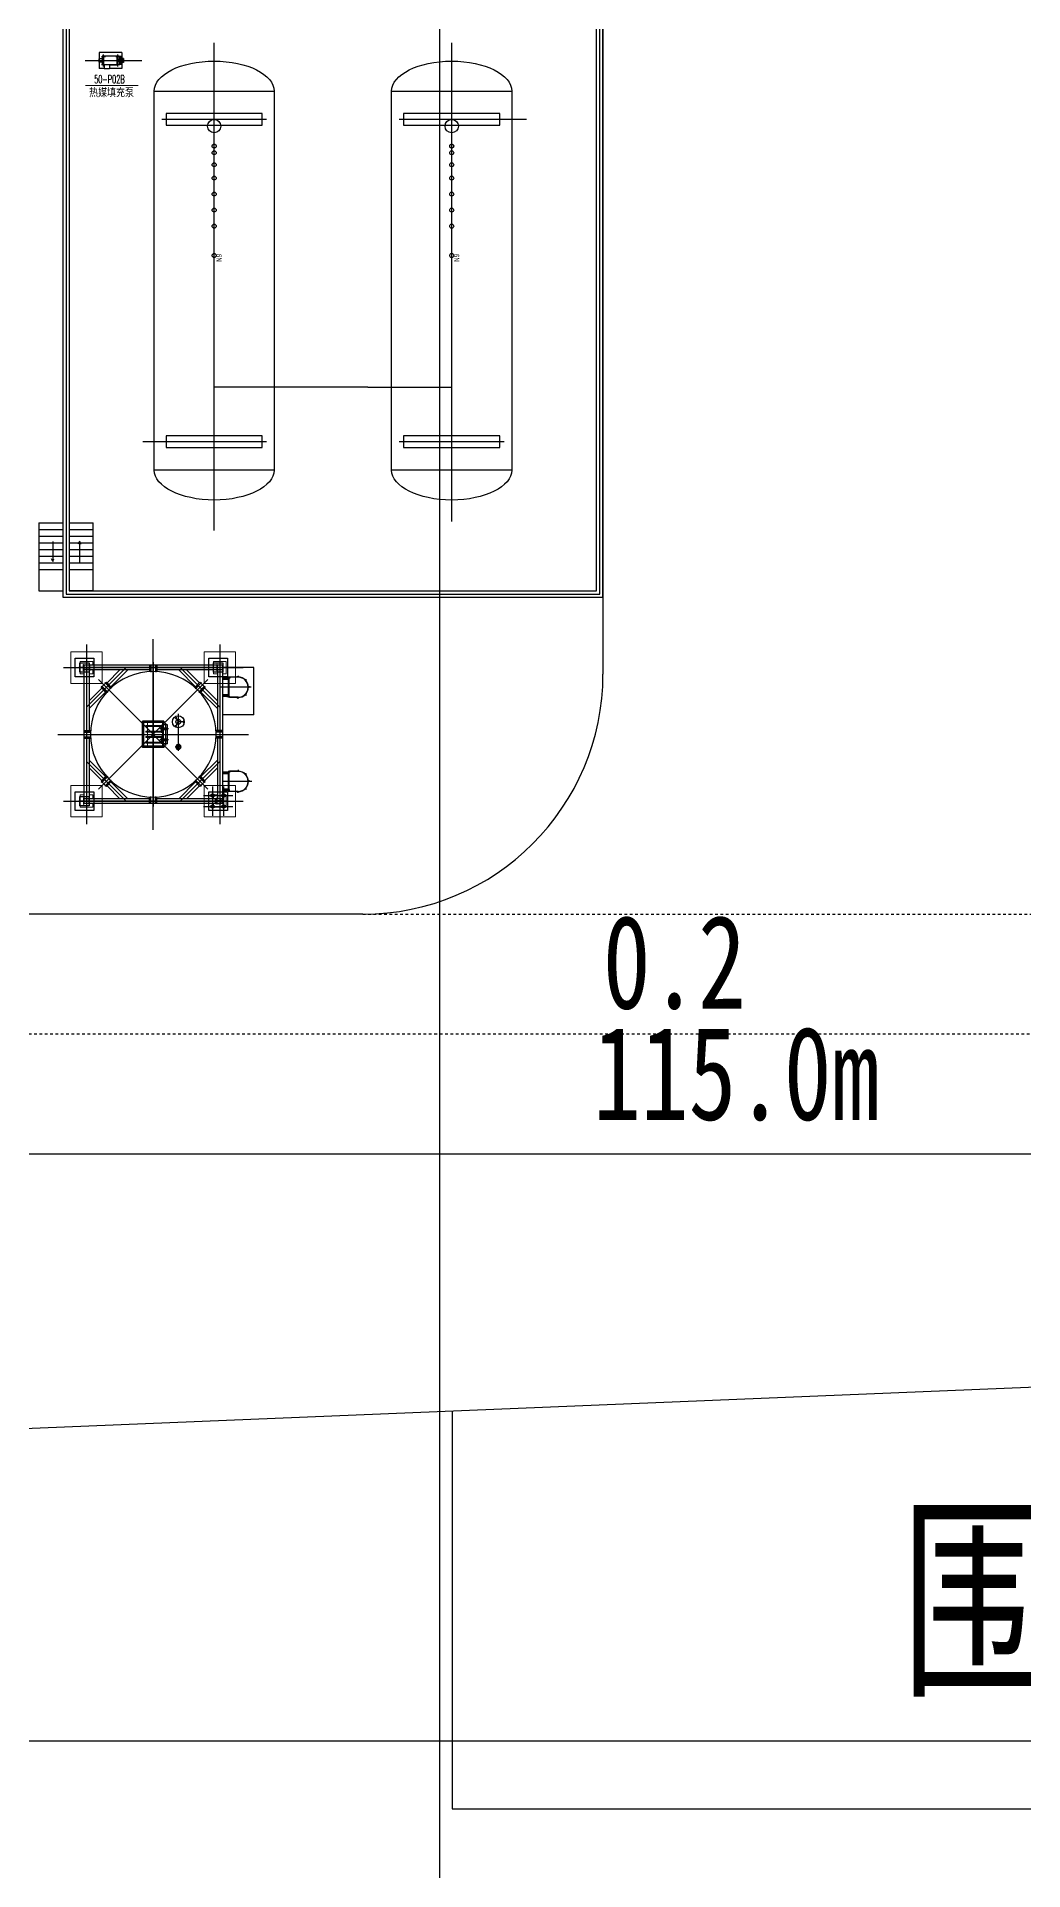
# Model space of a CAD drawing. Header units: metres. Extents: x -170 to 1091, y -90 to 504.
# Drawn here: x 284.9 to 321.9, y -4.8 to 63.9 of the extents above; entities that cross this region are included whole.
import ezdxf

# ---------------------------------------------------------------- set-up
doc = ezdxf.new("R2010")
doc.units = ezdxf.units.M
for name, pattern in [('ACAD_ISO02W100', [11, 8, -3]), ('CENTER', [50.8, 31.75, -6.35, 6.35, -6.35]), ('CENTER2', [28.575, 19.05, -3.175, 3.175, -3.175]), ('DASH', [0.35, 0.25, -0.1]), ('DASHED', [19.05, 12.7, -6.35]), ('DOTE', [2.42, 2, -0.2, 0.02, -0.2]), ('PF_CENTER', [400, 250, -50, 50, -50])]:
    doc.linetypes.add(name, pattern=pattern)
for name, color, linetype in [('05', 4, 'PF_CENTER'), ('1', 7, 'CONTINUOUS'), ('DIM_LEAD', 3, 'CONTINUOUS'), ('DIM_SYMB', 3, 'CONTINUOUS'), ('DOTE', 1, 'DOTE'), ('JICHU', 3, 'CONTINUOUS'), ('PUB_TEXT', 7, 'CONTINUOUS'), ('road', 2, 'CONTINUOUS'), ('中心线', 3, 'CENTER'), ('基本标注', 4, 'CONTINUOUS'), ('基础', 4, 'CONTINUOUS'), ('基础线', 1, 'CONTINUOUS'), ('墙线', 1, 'CONTINUOUS'), ('定位中心线', 3, 'CENTER2'), ('方格网', 6, 'CONTINUOUS'), ('管架', 30, 'CONTINUOUS'), ('设备外型线', 4, 'CONTINUOUS'), ('选址蓝线', 5, 'CONTINUOUS')]:
    doc.layers.add(name, color=color, linetype=linetype)
for name, color, linetype, lineweight in [('土建层', 64, 'CONTINUOUS', 20), ('尺寸线', 5, 'CONTINUOUS', 20), ('虚线', 4, 'ACAD_ISO02W100', 20)]:
    doc.layers.add(name, color=color, linetype=linetype, lineweight=lineweight)
doc.styles.add('_HZTXT', font='simplex.shx', dxfattribs={"width": 0.75, "bigfont": 'HZTXT.shx'})
doc.styles.add('JOHNWOO', font='fszk.shx', dxfattribs={"width": 0.7, "bigfont": 'hztxt.shx'})
doc.styles.add('YU1', font='txt', dxfattribs={"width": 0.75})

# ---------------------------------------------------------------- blocks, each defined once
blk = doc.blocks.new('A$C58FD6C44')
at = {"layer": 'JICHU'}
for p, q in [((0, 75), (150, 75)), ((75, 150), (75, 0))]:
    blk.add_line(p, q, dxfattribs=at)

msp = doc.modelspace()

# ---------------------------------------------------------------- linework, layer by layer
for p, q in [((287.625, 62.834), (287.909, 62.834)), ((287.909, 63.164), (287.909, 62.834)), ((287.929, 63.109), (287.909, 63.109)), ((287.929, 62.889), (287.909, 62.889)), ((287.929, 63.109), (287.929, 62.889)), ((287.949, 63.039), (287.929, 63.039)), ((287.949, 62.959), (287.929, 62.959)), ((287.949, 63.039), (287.949, 62.959)), ((287.989, 63.035), (287.949, 63.035)), ((287.989, 62.963), (287.949, 62.963)), ((288.07, 63.065), (288.07, 63.063)), ((288.13, 63.035), (288.107, 63.035)), ((288.13, 62.963), (288.107, 62.963)), ((286.649, 40.123, 0), (286.649, 40.359, 0)), ((286.649, 40.359, 0), (286.663, 40.359, 0)), ((286.663, 40.123, 0), (286.649, 40.123, 0)), ((286.663, 40.265, 0), (286.663, 40.359, 0)), ((286.663, 40.123, 0), (286.663, 40.217, 0)), ((291.863, 40.329, 0), (286.67, 40.329, 0)), ((286.67, 40.329, 0), (286.67, 35.153, 0)), ((289.125, 40.153, 0), (286.67, 40.153, 0)), ((286.682, 40.246, 0), (286.851, 40.246, 0)), ((286.682, 40.236, 0), (286.851, 40.236, 0)), ((286.863, 40.153, 0), (286.863, 37.882, 0)), ((286.87, 40.359, 0), (286.87, 40.265, 0)), ((286.87, 40.359, 0), (286.884, 40.359, 0)), ((286.87, 40.217, 0), (286.87, 40.123, 0)), ((286.884, 40.123, 0), (286.87, 40.123, 0)), ((286.884, 40.359, 0), (286.884, 40.123, 0)), ((288.018, 40.153, 0), (287.536, 39.671, 0)), ((288.309, 40.153, 0), (287.682, 39.525, 0)), ((289.125, 40.329, 0), (289.125, 40.09, 0)), ((289.165, 40.329, 0), (289.165, 40.092, 0)), ((289.165, 40.165, 0), (289.179, 40.165, 0)), ((289.179, 40.329, 0), (289.179, 40.092, 0)), ((289.353, 40.329, 0), (289.353, 40.092, 0)), ((289.353, 40.165, 0), (289.367, 40.165, 0)), ((289.367, 40.329, 0), (289.367, 40.092, 0)), ((289.407, 40.329, 0), (289.407, 40.09, 0)), ((291.863, 40.153, 0), (289.407, 40.153, 0)), ((290.224, 40.153, 0), (290.851, 39.525, 0)), ((290.515, 40.153, 0), (290.997, 39.671, 0)), ((291.649, 40.359, 0), (291.649, 40.123, 0)), ((291.663, 40.359, 0), (291.649, 40.359, 0)), ((291.649, 40.123, 0), (291.663, 40.123, 0)), ((291.663, 40.359, 0), (291.663, 40.265, 0)), ((291.663, 40.217, 0), (291.663, 40.123, 0)), ((291.67, 40.153, 0), (291.67, 37.882, 0)), ((291.851, 40.246, 0), (291.682, 40.246, 0)), ((291.851, 40.236, 0), (291.682, 40.236, 0)), ((291.863, 40.329, 0), (291.863, 35.153, 0)), ((291.87, 40.265, 0), (291.87, 40.359, 0)), ((291.884, 40.359, 0), (291.87, 40.359, 0)), ((291.87, 40.123, 0), (291.87, 40.217, 0)), ((291.87, 40.123, 0), (291.884, 40.123, 0)), ((291.884, 40.123, 0), (291.884, 40.359, 0)), ((293.039, 40.241, 0), (291.892, 40.241, 0)), ((292.163, 39.882, 0), (292.116, 39.882, 0)), ((292.116, 39.882, 0), (292.116, 39.835, 0)), ((292.451, 39.882, 0), (292.116, 39.882, 0)), ((292.12, 39.87, 0), (292.12, 39.837, 0)), ((292.127, 39.889, 0), (292.127, 39.882, 0)), ((292.451, 39.889, 0), (292.127, 39.889, 0)), ((292.16, 39.877, 0), (292.127, 39.877, 0)), ((292.163, 39.882, 0), (292.163, 39.88, 0)), ((292.404, 39.892, 0), (292.404, 39.889, 0)), ((292.44, 39.894, 0), (292.407, 39.894, 0)), ((292.447, 39.934, 0), (292.447, 39.901, 0)), ((292.451, 39.936, 0), (292.449, 39.936, 0)), ((292.451, 39.936, 0), (292.451, 39.889, 0)), ((293.039, 38.476, 0), (293.039, 40.241, 0)), ((287.336, 39.471, 0), (286.863, 38.998, 0)), ((287.482, 39.326, 0), (286.863, 38.707, 0)), ((287.316, 39.492, 0), (287.515, 39.692, 0)), ((287.316, 39.492, 0), (287.506, 39.302, 0)), ((287.344, 39.52, 0), (287.533, 39.332, 0)), ((287.354, 39.53, 0), (287.542, 39.342, 0)), ((287.477, 39.654, 0), (287.665, 39.465, 0)), ((287.481, 39.383, 0), (287.491, 39.393, 0)), ((287.487, 39.664, 0), (287.676, 39.475, 0)), ((287.515, 39.692, 0), (287.705, 39.502, 0)), ((287.614, 39.516, 0), (287.624, 39.526, 0)), ((291.017, 39.692, 0), (290.827, 39.502, 0)), ((291.046, 39.664, 0), (290.857, 39.475, 0)), ((291.056, 39.654, 0), (290.867, 39.465, 0)), ((290.918, 39.516, 0), (290.908, 39.526, 0)), ((291.179, 39.53, 0), (290.99, 39.342, 0)), ((291.189, 39.52, 0), (291, 39.332, 0)), ((291.217, 39.492, 0), (291.017, 39.692, 0)), ((291.217, 39.492, 0), (291.027, 39.302, 0)), ((291.052, 39.383, 0), (291.042, 39.393, 0)), ((291.051, 39.326, 0), (291.67, 38.707, 0)), ((291.196, 39.471, 0), (291.67, 38.998, 0)), ((292.086, 39.853, 0), (291.863, 39.853, 0)), ((292.086, 39.846, 0), (291.863, 39.846, 0)), ((292.086, 39.794, 0), (291.863, 39.794, 0)), ((292.086, 39.217, 0), (291.863, 39.217, 0)), ((292.116, 39.859, 0), (292.027, 39.859, 0)), ((292.027, 39.859, 0), (292.027, 39.855, 0)), ((292.086, 39.153, 0), (292.086, 39.859, 0)), ((292.11, 39.209, 0), (292.11, 39.859, 0)), ((292.11, 39.153, 0), (292.11, 39.209, 0)), ((292.116, 39.8, 0), (292.112, 39.8, 0)), ((292.116, 39.212, 0), (292.112, 39.212, 0)), ((292.116, 39.8, 0), (292.116, 39.859, 0)), ((292.118, 39.835, 0), (292.116, 39.835, 0)), ((292.116, 39.129, 0), (292.116, 39.212, 0)), ((292.116, 39.129, 0), (292.116, 39.176, 0)), ((292.118, 39.176, 0), (292.116, 39.176, 0)), ((292.72, 39.775, 0), (292.754, 39.808, 0)), ((292.754, 39.742, 0), (292.72, 39.775, 0)), ((292.754, 39.27, 0), (292.72, 39.237, 0)), ((292.72, 39.237, 0), (292.754, 39.203, 0)), ((292.755, 39.803, 0), (292.732, 39.78, 0)), ((292.732, 39.77, 0), (292.755, 39.747, 0)), ((292.732, 39.242, 0), (292.755, 39.265, 0)), ((292.755, 39.208, 0), (292.732, 39.232, 0)), ((292.754, 39.808, 0), (292.755, 39.807, 0)), ((292.755, 39.743, 0), (292.754, 39.742, 0)), ((292.755, 39.268, 0), (292.754, 39.27, 0)), ((292.754, 39.203, 0), (292.755, 39.205, 0)), ((292.831, 39.482, 0), (292.831, 39.529, 0)), ((292.831, 39.529, 0), (292.878, 39.529, 0)), ((292.833, 39.482, 0), (292.831, 39.482, 0)), ((292.835, 39.518, 0), (292.835, 39.485, 0)), ((292.875, 39.525, 0), (292.842, 39.525, 0)), ((292.878, 39.529, 0), (292.878, 39.527, 0)), ((292.086, 39.166, 0), (291.863, 39.166, 0)), ((292.03, 39.159, 0), (291.863, 39.159, 0)), ((292.027, 39.153, 0), (292.027, 39.156, 0)), ((292.116, 39.153, 0), (292.027, 39.153, 0)), ((292.086, 39.159, 0), (292.03, 39.159, 0)), ((292.163, 39.129, 0), (292.116, 39.129, 0)), ((292.451, 39.129, 0), (292.116, 39.129, 0)), ((292.12, 39.141, 0), (292.12, 39.174, 0)), ((292.16, 39.134, 0), (292.127, 39.134, 0)), ((292.127, 39.122, 0), (292.127, 39.129, 0)), ((292.451, 39.122, 0), (292.127, 39.122, 0)), ((292.163, 39.129, 0), (292.163, 39.132, 0)), ((292.404, 39.12, 0), (292.404, 39.122, 0)), ((292.439, 39.118, 0), (292.406, 39.118, 0)), ((292.446, 39.078, 0), (292.446, 39.11, 0)), ((292.451, 39.075, 0), (292.449, 39.075, 0)), ((292.451, 39.075, 0), (292.451, 39.122, 0)), ((286.67, 37.882, 0), (286.918, 37.882, 0)), ((286.67, 37.842, 0), (286.916, 37.842, 0)), ((286.67, 37.828, 0), (286.915, 37.828, 0)), ((286.843, 37.842, 0), (286.843, 37.828, 0)), ((289.666, 38.235, 0), (288.866, 38.235, 0)), ((288.866, 37.247, 0), (288.866, 38.235, 0)), ((289.666, 38.188, 0), (288.866, 38.188, 0)), ((288.913, 37.294, 0), (288.913, 38.188, 0)), ((289.619, 38.188, 0), (289.619, 37.294, 0)), ((289.656, 37.968, 0), (289.619, 37.968, 0)), ((289.656, 37.928, 0), (289.619, 37.928, 0)), ((289.656, 37.388, 0), (289.656, 38.094, 0)), ((289.797, 38.094, 0), (289.656, 38.094, 0)), ((289.666, 38.235, 0), (289.666, 38.094, 0)), ((289.797, 37.388, 0), (289.797, 38.094, 0)), ((290.093, 38.061, 0), (290.093, 38.061, 0)), ((290.095, 38.054, 0), (290.128, 38.035, 0)), ((290.1, 38.062, 0), (290.132, 38.044, 0)), ((290.108, 38.347, 0), (290.14, 38.365, 0)), ((290.112, 38.338, 0), (290.145, 38.357, 0)), ((290.147, 38.364, 0), (290.147, 38.364, 0)), ((290.39, 38.23, 0), (290.39, 38.192, 0)), ((290.395, 38.235, 0), (290.395, 38.235, 0)), ((290.395, 38.188, 0), (290.395, 38.188, 0)), ((290.4, 38.23, 0), (290.4, 38.192, 0)), ((291.863, 37.882, 0), (291.615, 37.882, 0)), ((291.863, 37.842, 0), (291.617, 37.842, 0)), ((291.863, 37.828, 0), (291.618, 37.828, 0)), ((291.69, 37.842, 0), (291.69, 37.828, 0)), ((293.039, 38.476, 0), (291.863, 38.476, 0)), ((286.67, 37.654, 0), (286.915, 37.654, 0)), ((286.67, 37.64, 0), (286.916, 37.64, 0)), ((286.67, 37.6, 0), (286.918, 37.6, 0)), ((286.843, 37.654, 0), (286.843, 37.64, 0)), ((286.863, 37.6, 0), (286.863, 35.329, 0)), ((289.666, 37.294, 0), (288.866, 37.294, 0)), ((289.666, 37.247, 0), (288.866, 37.247, 0)), ((289.656, 37.554, 0), (289.619, 37.554, 0)), ((289.656, 37.514, 0), (289.619, 37.514, 0)), ((289.797, 37.388, 0), (289.656, 37.388, 0)), ((289.666, 37.388, 0), (289.666, 37.247, 0)), ((290.096, 37.28, 0), (290.096, 37.261, 0)), ((290.097, 37.281, 0), (290.105, 37.281, 0)), ((290.097, 37.26, 0), (290.105, 37.26, 0)), ((290.105, 37.281, 0), (290.105, 37.26, 0)), ((290.105, 37.277, 0), (290.11, 37.277, 0)), ((290.105, 37.264, 0), (290.11, 37.264, 0)), ((291.863, 37.6, 0), (291.615, 37.6, 0)), ((291.863, 37.64, 0), (291.617, 37.64, 0)), ((291.863, 37.654, 0), (291.618, 37.654, 0)), ((291.67, 37.6, 0), (291.67, 35.329, 0)), ((291.69, 37.654, 0), (291.69, 37.64, 0)), ((287.482, 36.156, 0), (286.863, 36.775, 0)), ((287.336, 36.011, 0), (286.863, 36.484, 0)), ((291.051, 36.156, 0), (291.67, 36.775, 0)), ((291.196, 36.011, 0), (291.67, 36.484, 0)), ((287.316, 35.99, 0), (287.506, 36.18, 0)), ((287.316, 35.99, 0), (287.515, 35.79, 0)), ((287.344, 35.962, 0), (287.533, 36.15, 0)), ((287.354, 35.952, 0), (287.542, 36.14, 0)), ((287.477, 35.829, 0), (287.665, 36.017, 0)), ((287.481, 36.099, 0), (287.491, 36.089, 0)), ((287.487, 35.819, 0), (287.676, 36.007, 0)), ((287.515, 35.79, 0), (287.705, 35.98, 0)), ((288.018, 35.329, 0), (287.536, 35.811, 0)), ((287.614, 35.966, 0), (287.624, 35.956, 0)), ((288.309, 35.329, 0), (287.682, 35.957, 0)), ((290.224, 35.329, 0), (290.851, 35.957, 0)), ((290.515, 35.329, 0), (290.997, 35.811, 0)), ((291.017, 35.79, 0), (290.827, 35.98, 0)), ((291.046, 35.819, 0), (290.857, 36.007, 0)), ((291.056, 35.829, 0), (290.867, 36.017, 0)), ((290.918, 35.966, 0), (290.908, 35.956, 0)), ((291.179, 35.952, 0), (290.99, 36.14, 0)), ((291.189, 35.962, 0), (291, 36.15, 0)), ((291.217, 35.99, 0), (291.017, 35.79, 0)), ((291.217, 35.99, 0), (291.027, 36.18, 0)), ((291.052, 36.099, 0), (291.042, 36.089, 0)), ((292.086, 36.323, 0), (291.863, 36.323, 0)), ((292.086, 36.316, 0), (291.863, 36.316, 0)), ((292.086, 36.265, 0), (291.863, 36.265, 0)), ((292.116, 36.329, 0), (292.027, 36.329, 0)), ((292.027, 36.329, 0), (292.027, 36.326, 0)), ((292.086, 35.623, 0), (292.086, 36.329, 0)), ((292.11, 35.68, 0), (292.11, 36.329, 0)), ((292.116, 36.27, 0), (292.112, 36.27, 0)), ((292.163, 36.353, 0), (292.116, 36.353, 0)), ((292.116, 36.353, 0), (292.116, 36.306, 0)), ((292.451, 36.353, 0), (292.116, 36.353, 0)), ((292.116, 36.27, 0), (292.116, 36.329, 0)), ((292.118, 36.306, 0), (292.116, 36.306, 0)), ((292.12, 36.341, 0), (292.12, 36.308, 0)), ((292.127, 36.36, 0), (292.127, 36.353, 0)), ((292.451, 36.36, 0), (292.127, 36.36, 0)), ((292.16, 36.348, 0), (292.127, 36.348, 0)), ((292.163, 36.353, 0), (292.163, 36.35, 0)), ((292.404, 36.362, 0), (292.404, 36.36, 0)), ((292.44, 36.365, 0), (292.407, 36.365, 0)), ((292.446, 36.405, 0), (292.446, 36.372, 0)), ((292.447, 36.405, 0), (292.447, 36.372, 0)), ((292.451, 36.407, 0), (292.449, 36.407, 0)), ((292.451, 36.407, 0), (292.449, 36.407, 0)), ((292.451, 36.407, 0), (292.451, 36.36, 0)), ((292.451, 36.407, 0), (292.451, 36.36, 0)), ((292.72, 36.246, 0), (292.754, 36.279, 0)), ((292.754, 36.212, 0), (292.72, 36.246, 0)), ((292.754, 35.74, 0), (292.72, 35.707, 0)), ((292.755, 36.274, 0), (292.732, 36.251, 0)), ((292.732, 36.241, 0), (292.755, 36.217, 0)), ((292.754, 36.279, 0), (292.755, 36.277, 0)), ((292.755, 36.214, 0), (292.754, 36.212, 0)), ((292.755, 35.739, 0), (292.754, 35.74, 0)), ((292.831, 35.953, 0), (292.831, 36, 0)), ((292.831, 36, 0), (292.878, 36, 0)), ((292.833, 35.953, 0), (292.831, 35.953, 0)), ((292.835, 35.988, 0), (292.835, 35.955, 0)), ((292.875, 35.995, 0), (292.842, 35.995, 0)), ((292.878, 36, 0), (292.878, 35.998, 0)), ((286.649, 35.359, 0), (286.649, 35.123, 0)), ((286.663, 35.359, 0), (286.649, 35.359, 0)), ((286.649, 35.123, 0), (286.663, 35.123, 0)), ((286.663, 35.359, 0), (286.663, 35.265, 0)), ((286.663, 35.217, 0), (286.663, 35.123, 0)), ((289.125, 35.329, 0), (286.67, 35.329, 0)), ((291.863, 35.153, 0), (286.67, 35.153, 0)), ((286.682, 35.246, 0), (286.851, 35.246, 0)), ((286.682, 35.236, 0), (286.851, 35.236, 0)), ((286.87, 35.265, 0), (286.87, 35.359, 0)), ((286.884, 35.359, 0), (286.87, 35.359, 0)), ((286.87, 35.123, 0), (286.87, 35.217, 0)), ((286.87, 35.123, 0), (286.884, 35.123, 0)), ((286.884, 35.123, 0), (286.884, 35.359, 0)), ((289.125, 35.182, 0), (289.125, 35.392, 0)), ((289.165, 35.182, 0), (289.165, 35.39, 0)), ((289.165, 35.317, 0), (289.179, 35.317, 0)), ((289.179, 35.182, 0), (289.179, 35.39, 0)), ((289.353, 35.182, 0), (289.353, 35.39, 0)), ((289.353, 35.317, 0), (289.367, 35.317, 0)), ((289.367, 35.182, 0), (289.367, 35.39, 0)), ((289.407, 35.182, 0), (289.407, 35.392, 0)), ((291.863, 35.329, 0), (289.407, 35.329, 0)), ((291.649, 35.123, 0), (291.649, 35.359, 0)), ((291.649, 35.359, 0), (291.663, 35.359, 0)), ((291.663, 35.123, 0), (291.649, 35.123, 0)), ((291.663, 35.265, 0), (291.663, 35.359, 0)), ((291.663, 35.123, 0), (291.663, 35.217, 0)), ((291.851, 35.246, 0), (291.682, 35.246, 0)), ((291.851, 35.236, 0), (291.682, 35.236, 0)), ((292.086, 35.688, 0), (291.863, 35.688, 0)), ((292.086, 35.636, 0), (291.863, 35.636, 0)), ((292.03, 35.629, 0), (291.863, 35.629, 0)), ((291.87, 35.359, 0), (291.87, 35.265, 0)), ((291.87, 35.359, 0), (291.884, 35.359, 0)), ((291.87, 35.217, 0), (291.87, 35.123, 0)), ((291.884, 35.123, 0), (291.87, 35.123, 0)), ((291.884, 35.359, 0), (291.884, 35.123, 0)), ((292.027, 35.623, 0), (292.027, 35.627, 0)), ((292.116, 35.623, 0), (292.027, 35.623, 0)), ((292.086, 35.629, 0), (292.03, 35.629, 0)), ((292.11, 35.623, 0), (292.11, 35.68, 0)), ((292.116, 35.682, 0), (292.112, 35.682, 0)), ((292.116, 35.6, 0), (292.116, 35.682, 0)), ((292.116, 35.6, 0), (292.116, 35.647, 0)), ((292.118, 35.647, 0), (292.116, 35.647, 0)), ((292.163, 35.6, 0), (292.116, 35.6, 0)), ((292.451, 35.6, 0), (292.116, 35.6, 0)), ((292.12, 35.612, 0), (292.12, 35.645, 0)), ((292.16, 35.605, 0), (292.127, 35.605, 0)), ((292.127, 35.593, 0), (292.127, 35.6, 0)), ((292.451, 35.593, 0), (292.127, 35.593, 0)), ((292.163, 35.6, 0), (292.163, 35.602, 0)), ((292.404, 35.59, 0), (292.404, 35.593, 0)), ((292.439, 35.588, 0), (292.406, 35.588, 0)), ((292.446, 35.548, 0), (292.446, 35.581, 0)), ((292.451, 35.546, 0), (292.449, 35.546, 0)), ((292.451, 35.546, 0), (292.451, 35.593, 0)), ((292.72, 35.707, 0), (292.754, 35.674, 0)), ((292.732, 35.712, 0), (292.755, 35.735, 0)), ((292.755, 35.679, 0), (292.732, 35.702, 0)), ((292.754, 35.674, 0), (292.755, 35.676, 0))]:
    msp.add_line(p, q)
at = {"ltscale": 50}
for q in [(291.55, 50.75), (300.45, 50.75)]:
    msp.add_line((297.302, 50.75), q, dxfattribs=at)
at = {"linetype": 'DASH', "ltscale": 0.01}
msp.add_line((297.12, 31), (348.5, 31), dxfattribs=at)
for points in [[(287.405, 63.059), (287.245, 63.059)], [(287.245, 62.939), (287.245, 63.059)], [(287.405, 62.939), (287.245, 62.939)], [(287.909, 63.164), (287.405, 63.164)], [(287.405, 63.164), (287.405, 62.834)], [(287.405, 62.834), (287.425, 62.834)], [(287.425, 62.834), (287.425, 62.683)], [(287.625, 62.683), (287.425, 62.683)], [(287.625, 62.834), (287.625, 62.683)], [(288, 63.044), (288, 63.149)], [(288.07, 63.149), (288, 63.149)], [(288, 62.953), (288, 62.849)], [(288.07, 62.849), (288, 62.849)], [(288.03, 62.932), (288.03, 63.149)], [(288.03, 63.065), (288.03, 62.849)], [(288.07, 63.063), (288.07, 63.149)], [(288.07, 62.934), (288.07, 62.849)], [(288.13, 63.074), (288.13, 62.924)], [(288.15, 63.074), (288.13, 63.074)], [(288.15, 62.924), (288.13, 62.924)], [(288.15, 63.074), (288.15, 62.924)]]:
    msp.add_lwpolyline(points)
msp.add_lwpolyline([(288.039, 63.066, 1), (288.039, 62.931)], format="xyb")
at = {"color": 1, "ltscale": 5, "const_width": 0.03}
msp.add_lwpolyline([(286.72, 62.059), (288.712, 62.059)], dxfattribs=at)
at = {"ltscale": 2, "elevation": 0}
for points in [[(286.345, 39.891), (286.345, 40.591), (287.045, 40.591), (287.045, 39.891)], [(291.345, 39.891), (291.345, 40.591), (292.045, 40.591), (292.045, 39.891)], [(286.52, 40.066), (286.52, 40.416), (286.87, 40.416), (286.87, 40.066)], [(291.52, 40.066), (291.52, 40.416), (291.87, 40.416), (291.87, 40.066)], [(286.345, 34.891), (286.345, 35.591), (287.045, 35.591), (287.045, 34.891)], [(286.52, 35.066), (286.52, 35.416), (286.87, 35.416), (286.87, 35.066)], [(291.345, 34.891), (291.345, 35.591), (292.045, 35.591), (292.045, 34.891)], [(291.435, 35.401), (291.435, 35.501), (291.535, 35.501), (291.535, 35.401)], [(291.435, 34.981), (291.435, 35.081), (291.535, 35.081), (291.535, 34.981)], [(291.595, 35.141), (291.595, 35.341), (291.795, 35.341), (291.795, 35.141)], [(291.855, 35.401), (291.855, 35.501), (291.955, 35.501), (291.955, 35.401)], [(291.855, 34.981), (291.855, 35.081), (291.955, 35.081), (291.955, 34.981)]]:
    msp.add_lwpolyline(points, close=True, dxfattribs=at)
at = {"elevation": 0}
for points in [[(290.114, 37.266), (290.123, 37.261), (290.131, 37.266), (290.131, 37.275), (290.123, 37.28), (290.114, 37.275)], [(290.203, 37.364), (290.198, 37.355), (290.203, 37.347), (290.212, 37.347), (290.217, 37.355), (290.212, 37.364)], [(290.212, 37.177), (290.217, 37.186), (290.212, 37.194), (290.203, 37.194), (290.198, 37.186), (290.203, 37.177)], [(290.301, 37.275), (290.292, 37.28), (290.284, 37.275), (290.284, 37.266), (290.292, 37.261), (290.301, 37.266)]]:
    msp.add_lwpolyline(points, close=True, dxfattribs=at)
for centre, radius in [((288.05, 62.999), 0.024), ((288.89, 38.212, 0), 0.00706), ((288.89, 38.023, 0), 0.00706), ((288.89, 37.835, 0), 0.00706), ((289.078, 38.212, 0), 0.00706), ((289.266, 38.212, 0), 0.00706), ((289.455, 38.212, 0), 0.00706), ((289.643, 38.212, 0), 0.00706), ((289.643, 38.023, 0), 0.00706), ((289.643, 37.835, 0), 0.00706), ((289.727, 37.948, 0), 0.053), ((290.207, 38.211, 0), 0.224), ((290.207, 38.211, 0), 0.0916), ((288.89, 37.647, 0), 0.00706), ((288.89, 37.459, 0), 0.00706), ((288.89, 37.27, 0), 0.00706), ((289.078, 37.27, 0), 0.00706), ((289.266, 37.27, 0), 0.00706), ((289.455, 37.27, 0), 0.00706), ((289.643, 37.647, 0), 0.00706), ((289.643, 37.459, 0), 0.00706), ((289.643, 37.27, 0), 0.00706), ((289.727, 37.534, 0), 0.053), ((290.123, 37.27, 0), 0.00841), ((290.123, 37.27, 0), 0.00421), ((290.207, 37.355, 0), 0.00841), ((290.207, 37.186, 0), 0.00841), ((290.207, 37.355, 0), 0.00421), ((290.207, 37.186, 0), 0.00421), ((290.292, 37.27, 0), 0.00841), ((290.292, 37.27, 0), 0.00421)]:
    msp.add_circle(centre, radius)
for centre, radius, start, end in [((288.05, 62.999), 0.0675, 270, 90), ((286.682, 40.265, 0), 0.0188, 180, 270), ((286.682, 40.217, 0), 0.0188, 90, 180), ((286.851, 40.265, 0), 0.0188, 270, 0), ((286.851, 40.217, 0), 0.0188, 0, 90), ((289.266, 37.741, 0), 2.353, 90, 0), ((289.266, 37.741, 0), 2.353, 0, 90), ((291.682, 40.265, 0), 0.0188, 180, 270), ((291.682, 40.217, 0), 0.0188, 90, 180), ((291.851, 40.265, 0), 0.0188, 270, 0), ((291.851, 40.217, 0), 0.0188, 0, 90), ((292.127, 39.87, 0), 0.00706, 90, 180.00349), ((292.16, 39.88, 0), 0.00235, 270, 0.00349), ((292.407, 39.892, 0), 0.00235, 89.9965, 180), ((292.44, 39.901, 0), 0.00706, 269.9965, 0), ((292.449, 39.934, 0), 0.00235, 89.9965, 180), ((292.447, 39.506, 0), 0.384, 270.61637, 89.38363), ((292.447, 39.506, 0), 0.376, 270.61637, 89.38363), ((292.03, 39.855, 0), 0.00235, 180, 270), ((292.112, 39.802, 0), 0.00235, 180, 270), ((292.112, 39.209, 0), 0.00235, 90, 180), ((292.118, 39.837, 0), 0.00235, 270, 0.00349), ((292.118, 39.174, 0), 0.00235, 359.99651, 90), ((292.737, 39.775, 0), 0.00706, 135, 225.00349), ((292.737, 39.237, 0), 0.00706, 134.99651, 225), ((292.754, 39.805, 0), 0.00235, 315, 45.00349), ((292.754, 39.745, 0), 0.00235, 315, 45.00349), ((292.754, 39.266, 0), 0.00235, 314.99651, 45), ((292.754, 39.207, 0), 0.00235, 314.99651, 45), ((292.833, 39.485, 0), 0.00235, 270, 0.00349), ((292.842, 39.518, 0), 0.00706, 90, 180.00349), ((292.875, 39.527, 0), 0.00235, 270, 0.00349), ((292.03, 39.156, 0), 0.00235, 90, 180), ((292.127, 39.141, 0), 0.00706, 179.99651, 270), ((292.16, 39.132, 0), 0.00235, 359.99651, 90), ((292.406, 39.12, 0), 0.00235, 180, 270.0035), ((292.439, 39.11, 0), 0.00706, 0, 90.0035), ((292.449, 39.078, 0), 0.00235, 180, 270.0035), ((290.097, 38.058, 0), 0.00471, 60, 150), ((290.097, 38.058, 0), 0.00471, 150, 240), ((290.114, 38.049, 0), 0.0105, 176.63201, 303.36799), ((290.11, 38.343, 0), 0.00471, 120, 210), ((290.11, 38.343, 0), 0.00471, 210, 300), ((290.114, 38.049, 0), 0.00815, 185.29238, 294.70762), ((290.114, 38.049, 0), 0.0105, 356.63201, 123.36799), ((290.114, 38.049, 0), 0.00815, 5.29238, 114.70762), ((290.126, 38.352, 0), 0.0105, 56.63201, 183.36799), ((290.126, 38.352, 0), 0.00815, 65.29238, 174.70762), ((290.126, 38.352, 0), 0.0105, 236.63201, 3.36799), ((290.126, 38.352, 0), 0.00815, 245.29238, 354.70762), ((290.13, 38.04, 0), 0.00471, 240, 330), ((290.13, 38.04, 0), 0.00471, 330, 60), ((290.143, 38.361, 0), 0.00471, 30, 120), ((290.143, 38.361, 0), 0.00471, 300, 30), ((290.395, 38.211, 0), 0.0105, 116.63201, 243.36799), ((290.395, 38.211, 0), 0.00815, 125.29239, 234.70761), ((290.395, 38.23, 0), 0.00471, 90, 180), ((290.395, 38.192, 0), 0.00471, 180, 270), ((290.395, 38.23, 0), 0.00471, 0, 90), ((290.395, 38.192, 0), 0.00471, 270, 0), ((290.395, 38.211, 0), 0.0105, 296.63201, 63.36799), ((290.395, 38.211, 0), 0.00815, 305.29239, 54.70761), ((290.097, 37.28, 0), 0.00118, 90, 180), ((290.097, 37.261, 0), 0.00118, 180, 270), ((290.207, 37.27, 0), 0.0976, 125.82711, 234.17289), ((290.123, 37.27, 0), 0.00518, 18, 288), ((290.207, 37.27, 0), 0.0684, 146.70677, 213.29323), ((290.207, 37.27, 0), 0.0976, 234.17289, 125.82711), ((290.207, 37.27, 0), 0.0684, 213.29323, 146.70677), ((290.207, 37.355, 0), 0.00518, 288, 198), ((290.207, 37.186, 0), 0.00518, 108, 18), ((290.292, 37.27, 0), 0.00518, 198, 108), ((292.03, 36.326, 0), 0.00235, 180, 270), ((292.112, 36.273, 0), 0.00235, 180, 270), ((292.118, 36.308, 0), 0.00235, 270, 0.00349), ((292.127, 36.341, 0), 0.00706, 90, 180.00349), ((292.16, 36.35, 0), 0.00235, 270, 0.00349), ((292.407, 36.362, 0), 0.00235, 89.9965, 180), ((292.44, 36.372, 0), 0.00706, 269.9965, 0), ((292.449, 36.405, 0), 0.00235, 89.9965, 180), ((292.449, 36.405, 0), 0.00235, 89.9965, 180), ((292.447, 35.976, 0), 0.384, 270.61637, 89.38363), ((292.447, 35.976, 0), 0.376, 270.61637, 89.38363), ((292.737, 36.246, 0), 0.00706, 135, 225.00349), ((292.754, 36.275, 0), 0.00235, 315, 45.00349), ((292.754, 36.216, 0), 0.00235, 315, 45.00349), ((292.833, 35.955, 0), 0.00235, 270, 0.00349), ((292.842, 35.988, 0), 0.00706, 90, 180.00349), ((292.875, 35.998, 0), 0.00235, 270, 0.00349), ((286.682, 35.265, 0), 0.0188, 180, 270), ((286.682, 35.217, 0), 0.0188, 90, 180), ((286.851, 35.265, 0), 0.0188, 270, 0), ((286.851, 35.217, 0), 0.0188, 0, 90), ((291.682, 35.265, 0), 0.0188, 180, 270), ((291.682, 35.217, 0), 0.0188, 90, 180), ((291.851, 35.265, 0), 0.0188, 270, 0), ((291.851, 35.217, 0), 0.0188, 0, 90), ((292.03, 35.627, 0), 0.00235, 90, 180), ((292.112, 35.68, 0), 0.00235, 90, 180), ((292.118, 35.645, 0), 0.00235, 359.99651, 90), ((292.127, 35.612, 0), 0.00706, 179.99651, 270), ((292.16, 35.602, 0), 0.00235, 359.99651, 90), ((292.406, 35.59, 0), 0.00235, 180, 270.0035), ((292.439, 35.581, 0), 0.00706, 0, 90.0035), ((292.449, 35.548, 0), 0.00235, 180, 270.0035), ((292.737, 35.707, 0), 0.00706, 134.99651, 225), ((292.754, 35.737, 0), 0.00235, 314.99651, 45), ((292.754, 35.677, 0), 0.00235, 314.99651, 45)]:
    msp.add_arc(centre, radius, start, end)
at = {"layer": '05', "ltscale": 8}
for p, q in [((291.55, 45.384), (291.55, 63.66)), ((300.45, 45.719), (300.45, 63.66))]:
    msp.add_line(p, q, dxfattribs=at)
at = {"layer": 'DIM_LEAD', "linetype": 'Continuous'}
for p, q in [((300.47, 12.375), (300.47, -2.537)), ((300.47, -2.537), (341.064, -2.537))]:
    msp.add_line(p, q, dxfattribs=at)
at = {"layer": 'DIM_SYMB', "linetype": 'Continuous'}
for points in [[(311.478, 50.855, 0, 0, 0), (311.478, 47.455, 0.4, 0, 0), (311.478, 45.955, 0, 0, 0)], [(303.421, 26.5, 0, 0, 0), (314.488, 26.5, 0.8, 0, 0), (317.488, 26.5, 0, 0, 0)]]:
    msp.add_lwpolyline(points, format="xyseb", dxfattribs=at)
at = {"layer": 'DOTE', "ltscale": 0.01}
msp.add_line((489.5, 26.5), (-2.5, 26.5), dxfattribs=at)
at = {"layer": 'road', "linetype": 'Continuous'}
for p, q in [((306.12, 64.845), (306.12, 40)), ((297.12, 31), (144, 31)), ((495.5, 22), (-8.5, 22))]:
    msp.add_line(p, q, dxfattribs=at)
msp.add_arc((297.12, 40), 9, 270, 0, dxfattribs=at)
at = {"layer": '中心线', "ltscale": 0.5}
for p, q in [((286.766, 40.614, 0), (286.766, 35.07, 0)), ((291.766, 40.614, 0), (291.766, 35.07, 0)), ((292.06, 40.241, 0), (286.479, 40.241, 0)), ((288.252, 40.241, 0), (286.766, 38.756, 0)), ((289.172, 40.329, 0), (289.172, 40.072, 0)), ((289.266, 40.443, 0), (289.266, 35.04, 0)), ((289.36, 40.312, 0), (289.36, 40.072, 0)), ((290.281, 40.241, 0), (291.766, 38.756, 0)), ((292.098, 39.117, 0), (292.098, 39.904, 0)), ((287.214, 39.794, 0), (291.319, 35.688, 0)), ((287.214, 35.688, 0), (291.319, 39.794, 0)), ((287.322, 39.552, 0), (287.56, 39.314, 0)), ((287.454, 39.687, 0), (287.693, 39.447, 0)), ((291.079, 39.687, 0), (290.839, 39.447, 0)), ((291.211, 39.552, 0), (290.973, 39.314, 0)), ((292.937, 39.506, 0), (291.796, 39.506, 0)), ((290.207, 38.508, 0), (290.207, 37.126, 0)), ((286.67, 37.835, 0), (286.929, 37.835, 0)), ((289.666, 38.212, 0), (288.866, 38.212, 0)), ((288.913, 38.023, 0), (288.866, 38.023, 0)), ((288.913, 37.835, 0), (288.866, 37.835, 0)), ((288.89, 37.247, 0), (288.89, 38.235, 0)), ((289.601, 38.052, 0), (288.984, 38.052, 0)), ((289.601, 37.845, 0), (288.984, 37.845, 0)), ((289.078, 38.237, 0), (289.078, 38.188, 0)), ((289.455, 38.235, 0), (289.455, 38.188, 0)), ((289.845, 37.948, 0), (289.519, 37.948, 0)), ((289.581, 38.089, 0), (289.581, 37.807, 0)), ((289.666, 38.023, 0), (289.619, 38.023, 0)), ((289.666, 37.835, 0), (289.619, 37.835, 0)), ((289.643, 38.235, 0), (289.643, 37.247, 0)), ((289.727, 38.156, 0), (289.727, 37.326, 0)), ((290.207, 38.211, 0), (290.096, 38.405, 0)), ((290.096, 38.018, 0), (290.207, 38.211, 0)), ((290.431, 38.211, 0), (290.207, 38.211, 0)), ((291.863, 37.835, 0), (291.604, 37.835, 0)), ((285.693, 37.741, 0), (292.839, 37.741, 0)), ((286.67, 37.647, 0), (286.929, 37.647, 0)), ((288.913, 37.647, 0), (288.866, 37.647, 0)), ((288.913, 37.459, 0), (288.866, 37.459, 0)), ((289.666, 37.27, 0), (288.866, 37.27, 0)), ((289.601, 37.637, 0), (288.984, 37.637, 0)), ((289.601, 37.43, 0), (288.984, 37.43, 0)), ((289.078, 37.294, 0), (289.078, 37.247, 0)), ((289.455, 37.294, 0), (289.455, 37.247, 0)), ((289.845, 37.534, 0), (289.519, 37.534, 0)), ((289.581, 37.675, 0), (289.581, 37.393, 0)), ((289.666, 37.647, 0), (289.619, 37.647, 0)), ((289.666, 37.459, 0), (289.619, 37.459, 0)), ((290.305, 37.27, 0), (290.096, 37.27, 0)), ((290.123, 37.283, 0), (290.123, 37.257, 0)), ((290.22, 37.355, 0), (290.194, 37.355, 0)), ((290.195, 37.186, 0), (290.22, 37.186, 0)), ((290.292, 37.258, 0), (290.292, 37.283, 0)), ((291.863, 37.647, 0), (291.604, 37.647, 0)), ((288.252, 35.241, 0), (286.766, 36.726, 0)), ((290.281, 35.241, 0), (291.766, 36.726, 0)), ((287.322, 35.93, 0), (287.56, 36.168, 0)), ((287.454, 35.795, 0), (287.693, 36.035, 0)), ((291.079, 35.795, 0), (290.839, 36.035, 0)), ((291.211, 35.93, 0), (290.973, 36.168, 0)), ((292.958, 35.976, 0), (291.863, 35.976, 0)), ((292.098, 35.588, 0), (292.098, 36.374, 0)), ((292.06, 35.241, 0), (286.473, 35.241, 0)), ((289.172, 35.17, 0), (289.172, 35.41, 0)), ((289.36, 35.17, 0), (289.36, 35.41, 0))]:
    msp.add_line(p, q, dxfattribs=at)
for centre, radius, start, end in [((290.207, 37.27, 0), 0.0848, 132.40098, 168.855), ((290.134, 37.289, 0), 0.00971, 190.92646, 238.58941), ((290.134, 37.252, 0), 0.00971, 121.41059, 169.07354), ((290.207, 37.27, 0), 0.0848, 191.145, 227.59902), ((290.123, 37.27, 0), 0.0116, 301.41059, 58.58941), ((290.207, 37.27, 0), 0.0848, 101.14499, 132.40098), ((290.207, 37.27, 0), 0.0848, 227.59902, 258.85501), ((290.189, 37.344, 0), 0.00971, 31.41059, 79.07354), ((290.189, 37.197, 0), 0.00971, 280.92646, 328.58941), ((290.207, 37.355, 0), 0.0116, 211.41059, 328.58941), ((290.207, 37.186, 0), 0.0116, 31.41059, 148.58941), ((290.226, 37.344, 0), 0.00971, 100.92646, 148.58941), ((290.226, 37.197, 0), 0.00971, 211.41059, 259.07354), ((290.207, 37.27, 0), 0.0848, 11.145, 78.85501), ((290.207, 37.27, 0), 0.0848, 281.14499, 348.855), ((290.292, 37.27, 0), 0.0116, 121.41059, 238.58941), ((290.281, 37.289, 0), 0.00971, 301.41059, 349.07354), ((290.281, 37.252, 0), 0.00971, 10.92646, 58.58941)]:
    msp.add_arc(centre, radius, start, end, dxfattribs=at)
at = {"layer": '土建层', "linetype": 'ByBlock'}
for p, q in [((286.531, 40.006, 0), (286.531, 40.476, 0)), ((286.531, 40.476, 0), (287.002, 40.476, 0)), ((286.531, 40.006, 0), (286.67, 40.006, 0)), ((286.863, 40.006, 0), (287.002, 40.006, 0)), ((287.002, 40.329, 0), (287.002, 40.476, 0)), ((287.002, 40.006, 0), (287.002, 40.153, 0)), ((291.531, 40.329, 0), (291.531, 40.476, 0)), ((291.531, 40.476, 0), (292.002, 40.476, 0)), ((291.531, 40.006, 0), (291.531, 40.153, 0)), ((291.67, 40.006, 0), (291.531, 40.006, 0)), ((292.002, 40.006, 0), (291.863, 40.006, 0)), ((292.002, 40.006, 0), (292.002, 40.476, 0)), ((286.531, 35.476, 0), (286.531, 35.006, 0)), ((286.531, 35.476, 0), (286.67, 35.476, 0)), ((286.863, 35.476, 0), (287.002, 35.476, 0)), ((287.002, 35.476, 0), (287.002, 35.329, 0)), ((287.002, 35.153, 0), (287.002, 35.006, 0)), ((291.67, 35.476, 0), (291.531, 35.476, 0)), ((291.531, 35.476, 0), (291.531, 35.329, 0)), ((291.531, 35.153, 0), (291.531, 35.006, 0)), ((292.002, 35.476, 0), (291.863, 35.476, 0)), ((292.002, 35.476, 0), (292.002, 35.006, 0)), ((286.531, 35.006, 0), (287.002, 35.006, 0)), ((292.002, 35.006, 0), (291.531, 35.006, 0))]:
    msp.add_line(p, q, dxfattribs=at)
at = {"layer": '土建层', "linetype": 'ByBlock', "elevation": 0}
for points in [[(286.178, 39.653), (287.355, 39.653), (287.355, 40.829), (286.178, 40.829)], [(291.178, 39.653), (292.355, 39.653), (292.355, 40.829), (291.178, 40.829)], [(286.178, 34.653), (287.355, 34.653), (287.355, 35.829), (286.178, 35.829)], [(291.178, 34.653), (292.355, 34.653), (292.355, 35.829), (291.178, 35.829)]]:
    msp.add_lwpolyline(points, close=True, dxfattribs=at)
at = {"layer": '基本标注', "ltscale": 0.8}
for p, q in [((284.98, 45.669), (285.88, 45.669)), ((284.98, 45.669), (284.98, 43.119)), ((284.98, 45.419), (285.88, 45.419)), ((285.88, 45.669), (285.88, 43.119)), ((286.12, 45.669), (286.12, 43.119)), ((286.12, 45.669), (287.02, 45.669)), ((286.12, 45.419), (287.02, 45.419)), ((284.98, 45.169), (285.88, 45.169)), ((284.98, 44.919), (285.88, 44.919)), ((286.12, 45.169), (287.02, 45.169)), ((286.12, 44.919), (287.02, 44.919)), ((284.98, 44.669), (285.88, 44.669)), ((284.98, 44.419), (285.88, 44.419)), ((284.98, 44.169), (285.88, 44.169)), ((286.12, 44.669), (287.02, 44.669)), ((286.12, 44.419), (287.02, 44.419)), ((286.12, 44.169), (287.02, 44.169)), ((284.98, 43.919), (285.88, 43.919)), ((286.12, 43.919), (287.02, 43.919)), ((284.98, 43.119), (285.88, 43.119)), ((287.02, 43.119), (286.12, 43.119))]:
    msp.add_line(p, q, dxfattribs=at)
at = {"layer": '基本标注'}
for p, q in [((287.02, 43.119), (287.02, 45.669)), ((285.499, 44.969), (285.499, 44.219)), ((286.502, 44.987), (286.451, 44.872)), ((286.502, 44.987), (286.501, 44.193)), ((286.502, 44.987), (286.547, 44.872)), ((285.499, 44.219), (285.451, 44.324)), ((285.499, 44.219), (285.546, 44.324))]:
    msp.add_line(p, q, dxfattribs=at)
at = {"layer": '基础', "linetype": 'DASH', "ltscale": 1000}
for points in [[(293.35, 61.009), (289.75, 61.009), (289.75, 60.569), (293.35, 60.569)], [(302.25, 61.009), (298.65, 61.009), (298.65, 60.569), (302.25, 60.569)], [(293.35, 48.929), (289.75, 48.929), (289.75, 48.489), (293.35, 48.489)], [(302.25, 48.929), (298.65, 48.929), (298.65, 48.489), (302.25, 48.489)]]:
    msp.add_lwpolyline(points, close=True, dxfattribs=at)
at = {"layer": '基础线', "ltscale": 0.3}
for p, q in [((287.245, 63.299), (287.245, 62.699)), ((288.095, 63.299), (287.245, 63.299)), ((288.095, 63.299), (288.095, 62.699)), ((287.425, 62.699), (287.245, 62.699)), ((288.095, 62.699), (287.625, 62.699))]:
    msp.add_line(p, q, dxfattribs=at)
at = {"layer": '墙线'}
for centre, radius in [((291.55, 60.539), 0.25), ((300.45, 60.539), 0.25), ((291.55, 59.539), 0.075), ((291.55, 59.089), 0.075), ((300.45, 59.539), 0.075), ((300.45, 59.089), 0.075), ((291.55, 58.589), 0.075), ((300.45, 58.589), 0.075), ((291.55, 57.989), 0.075), ((300.45, 57.989), 0.075), ((291.55, 57.389), 0.075), ((300.45, 57.389), 0.075), ((291.55, 56.789), 0.075), ((300.45, 56.789), 0.075), ((291.55, 55.689), 0.075), ((300.45, 55.689), 0.075)]:
    msp.add_circle(centre, radius, dxfattribs=at)
at = {"layer": '墙线', "linetype": 'DASH', "ltscale": 200}
for centre in [(291.55, 59.789), (300.45, 59.789)]:
    msp.add_circle(centre, 0.075, dxfattribs=at)
at = {"layer": '定位中心线', "linetype": 'DOTE', "ltscale": 500}
msp.add_line((286.716, 62.999), (288.84, 62.999), dxfattribs=at)
at = {"layer": '定位中心线', "linetype": 'ByBlock'}
for p, q in [((289.3, 47.649), (289.3, 61.849)), ((289.3, 61.849), (293.8, 61.849)), ((293.8, 61.849), (293.8, 47.649)), ((298.2, 47.649), (298.2, 61.849)), ((298.2, 61.849), (302.7, 61.849)), ((302.7, 61.849), (302.7, 47.649)), ((293.8, 47.649), (289.3, 47.649)), ((302.7, 47.649), (298.2, 47.649))]:
    msp.add_line(p, q, dxfattribs=at)
at = {"layer": '定位中心线', "linetype": 'DOTE', "ltscale": 1000}
for p, q in [((293.515, 60.789), (289.585, 60.789)), ((303.248, 60.789), (298.485, 60.789)), ((293.515, 48.709), (288.879, 48.709)), ((302.415, 48.709), (298.485, 48.709)), ((289.266, 34.168, 0), (289.266, 41.314, 0)), ((286.766, 41.108, 0), (286.766, 34.374, 0)), ((291.766, 41.108, 0), (291.766, 34.374, 0)), ((285.899, 40.241, 0), (292.634, 40.241, 0)), ((291.485, 35.791, 0), (291.485, 34.691, 0)), ((291.905, 35.791, 0), (291.905, 34.691, 0)), ((285.899, 35.241, 0), (292.634, 35.241, 0)), ((291.145, 35.451, 0), (292.245, 35.451, 0)), ((291.145, 35.031, 0), (292.245, 35.031, 0))]:
    msp.add_line(p, q, dxfattribs=at)
msp.add_lwpolyline([(286, 42.999), (306, 42.999), (306, 66.499), (286, 66.499)], close=True, dxfattribs=at)
at = {"layer": '定位中心线', "linetype": 'CENTER2'}
for points in [[(288.139, 62.999), (287.953, 62.999)], [(288.05, 63.089), (288.05, 62.909)]]:
    msp.add_lwpolyline(points, dxfattribs=at)
at = {"layer": '定位中心线', "linetype": 'ByBlock', "extrusion": (0, 0, -1)}
for centre, major_axis in [((291.55, 61.849), (2.25, 0)), ((300.45, 61.849), (2.25, 0)), ((291.55, 47.649), (-2.25, 0)), ((300.45, 47.649), (-2.25, 0))]:
    msp.add_ellipse(centre, major_axis=major_axis, ratio=0.5, start_param=3.141593, end_param=6.283185, dxfattribs=at)
at = {"layer": '尺寸线', "color": 2, "linetype": 'ACAD_ISO02W100', "lineweight": 30}
for p, q in [((289.052, 38.072, 0), (289.049, 38.072, 0)), ((289.052, 38.031, 0), (289.049, 38.031, 0)), ((289.052, 37.865, 0), (289.049, 37.865, 0)), ((289.052, 37.824, 0), (289.049, 37.824, 0)), ((289.052, 37.451, 0), (289.049, 37.451, 0)), ((289.052, 37.41, 0), (289.049, 37.41, 0))]:
    msp.add_line(p, q, dxfattribs=at)
at = {"layer": '方格网', "color": 6, "linetype": 'Continuous'}
for p, q in [((300, -54.65), (300, 494.065)), ((850.549, 0), (-76.882, 0))]:
    msp.add_line(p, q, dxfattribs=at)
at = {"layer": '管架'}
msp.add_lwpolyline([(285.88, 66.619), (285.88, 42.879), (306.12, 42.879), (306.12, 66.619), (285.88, 66.619)], dxfattribs=at)
msp.add_lwpolyline([(286.12, 66.379), (286.12, 43.119), (305.88, 43.119), (305.88, 66.379), (286.12, 66.379)], close=True, dxfattribs=at)
at = {"layer": '虚线', "ltscale": 0.3}
for p, q in [((289.125, 40.244, 0), (286.67, 40.244, 0)), ((289.125, 40.238, 0), (286.67, 40.238, 0)), ((286.763, 40.153, 0), (286.763, 37.882, 0)), ((286.77, 40.153, 0), (286.77, 37.882, 0)), ((291.863, 40.244, 0), (289.407, 40.244, 0)), ((291.863, 40.238, 0), (289.407, 40.238, 0)), ((291.763, 40.153, 0), (291.763, 37.882, 0)), ((291.77, 40.153, 0), (291.77, 37.882, 0)), ((288.984, 38.072, 0), (288.984, 38.032, 0)), ((289.561, 38.072, 0), (288.984, 38.072, 0)), ((289.561, 38.032, 0), (288.984, 38.032, 0)), ((288.984, 37.865, 0), (288.984, 37.825, 0)), ((289.561, 37.865, 0), (288.984, 37.865, 0)), ((289.561, 37.825, 0), (288.984, 37.825, 0)), ((289.049, 37.299, 0), (289.049, 38.183, 0)), ((289.052, 37.299, 0), (289.052, 38.183, 0)), ((289.601, 38.089, 0), (289.561, 38.089, 0)), ((289.561, 38.089, 0), (289.561, 38.072, 0)), ((289.561, 38.072, 0), (289.581, 38.052, 0)), ((289.581, 38.052, 0), (289.561, 38.032, 0)), ((289.561, 38.032, 0), (289.561, 37.865, 0)), ((289.561, 37.865, 0), (289.581, 37.845, 0)), ((289.581, 37.845, 0), (289.561, 37.825, 0)), ((289.561, 37.825, 0), (289.561, 37.807, 0)), ((289.601, 37.807, 0), (289.561, 37.807, 0)), ((289.601, 37.968, 0), (289.581, 37.948, 0)), ((289.581, 37.948, 0), (289.601, 37.928, 0)), ((289.601, 38.089, 0), (289.601, 37.968, 0)), ((289.619, 37.968, 0), (289.601, 37.968, 0)), ((289.619, 37.928, 0), (289.601, 37.928, 0)), ((289.601, 37.928, 0), (289.601, 37.807, 0)), ((286.763, 37.6, 0), (286.763, 35.329, 0)), ((286.77, 37.6, 0), (286.77, 35.329, 0)), ((289.561, 37.657, 0), (288.984, 37.657, 0)), ((288.984, 37.657, 0), (288.984, 37.617, 0)), ((289.561, 37.617, 0), (288.984, 37.617, 0)), ((288.984, 37.45, 0), (288.984, 37.41, 0)), ((289.561, 37.45, 0), (288.984, 37.45, 0)), ((289.561, 37.41, 0), (288.984, 37.41, 0)), ((289.052, 37.658, 0), (289.049, 37.658, 0)), ((289.052, 37.617, 0), (289.049, 37.617, 0)), ((289.561, 37.675, 0), (289.561, 37.657, 0)), ((289.601, 37.675, 0), (289.561, 37.675, 0)), ((289.561, 37.657, 0), (289.581, 37.637, 0)), ((289.581, 37.637, 0), (289.561, 37.617, 0)), ((289.561, 37.617, 0), (289.561, 37.45, 0)), ((289.561, 37.45, 0), (289.581, 37.43, 0)), ((289.581, 37.43, 0), (289.561, 37.41, 0)), ((289.561, 37.41, 0), (289.561, 37.393, 0)), ((289.601, 37.393, 0), (289.561, 37.393, 0)), ((289.601, 37.554, 0), (289.581, 37.534, 0)), ((289.581, 37.534, 0), (289.601, 37.514, 0)), ((289.601, 37.675, 0), (289.601, 37.554, 0)), ((289.619, 37.554, 0), (289.601, 37.554, 0)), ((289.619, 37.514, 0), (289.601, 37.514, 0)), ((289.601, 37.514, 0), (289.601, 37.393, 0)), ((291.763, 37.6, 0), (291.763, 35.329, 0)), ((291.77, 37.6, 0), (291.77, 35.329, 0)), ((289.125, 35.244, 0), (286.67, 35.244, 0)), ((289.125, 35.238, 0), (286.67, 35.238, 0)), ((291.863, 35.244, 0), (289.407, 35.244, 0)), ((291.863, 35.238, 0), (289.407, 35.238, 0))]:
    msp.add_line(p, q, dxfattribs=at)
at = {"layer": '设备外型线', "linetype": 'DASHED'}
msp.add_line((288.106, 63.036), (288.106, 62.961), dxfattribs=at)
at = {"layer": '设备外型线'}
for points in [[(287.985, 63.164), (287.355, 63.164)], [(287.355, 63.164), (287.355, 62.834)], [(287.985, 62.834), (287.355, 62.834)], [(287.985, 63.164), (287.985, 62.834)]]:
    msp.add_lwpolyline(points, dxfattribs=at)
at = {"layer": '选址蓝线', "color": 5, "linetype": 'Continuous', "flags": 128}
msp.add_lwpolyline([(26.19, 286.223), (23.568, 434.448), (400.995, 434.458), (410.7, 16.914), (0, 0), (-0.94, 285.187)], close=True, dxfattribs=at)

# ---------------------------------------------------------------- block references
at = {"ltscale": 100, "xscale": 0.001, "yscale": 0.001, "zscale": 0.001, "rotation": 90}
for p in [(287.48, 63.069), (287.48, 62.779), (288.01, 63.069), (288.01, 62.779)]:
    msp.add_blockref('A$C58FD6C44', p, dxfattribs=at)

# ---------------------------------------------------------------- texts
at = {"style": 'YU1', "width": 0.8}
msp.add_text('热媒填充泵', height=0.3, dxfattribs=at).set_placement((286.865, 61.655, -1.249))
at = {"layer": '1', "linetype": 'ByBlock', "ltscale": 5, "style": '_HZTXT', "width": 0.6}
msp.add_text('50-P02B', height=0.3, dxfattribs=at).set_placement((287.054, 62.145))
at = {"layer": 'PUB_TEXT', "style": 'JOHNWOO', "width": 0.7}
for p in [(291.833, 55.451, 2.497), (300.733, 55.451, 2.497)]:
    msp.add_text('N9', height=0.2, rotation=90, dxfattribs=at).set_placement(p)
at = {"layer": 'PUB_TEXT', "linetype": 'Continuous', "width": 0.75}
for s, height, p in [('0.2', 3.5, (306.116, 27.463)), ('115.0m', 3.5, (305.755, 23.291)), ('围墙线', 6, (317.278, 2.321))]:
    msp.add_text(s, height=height, dxfattribs=at).set_placement(p)

doc.saveas('drawing.dxf')
